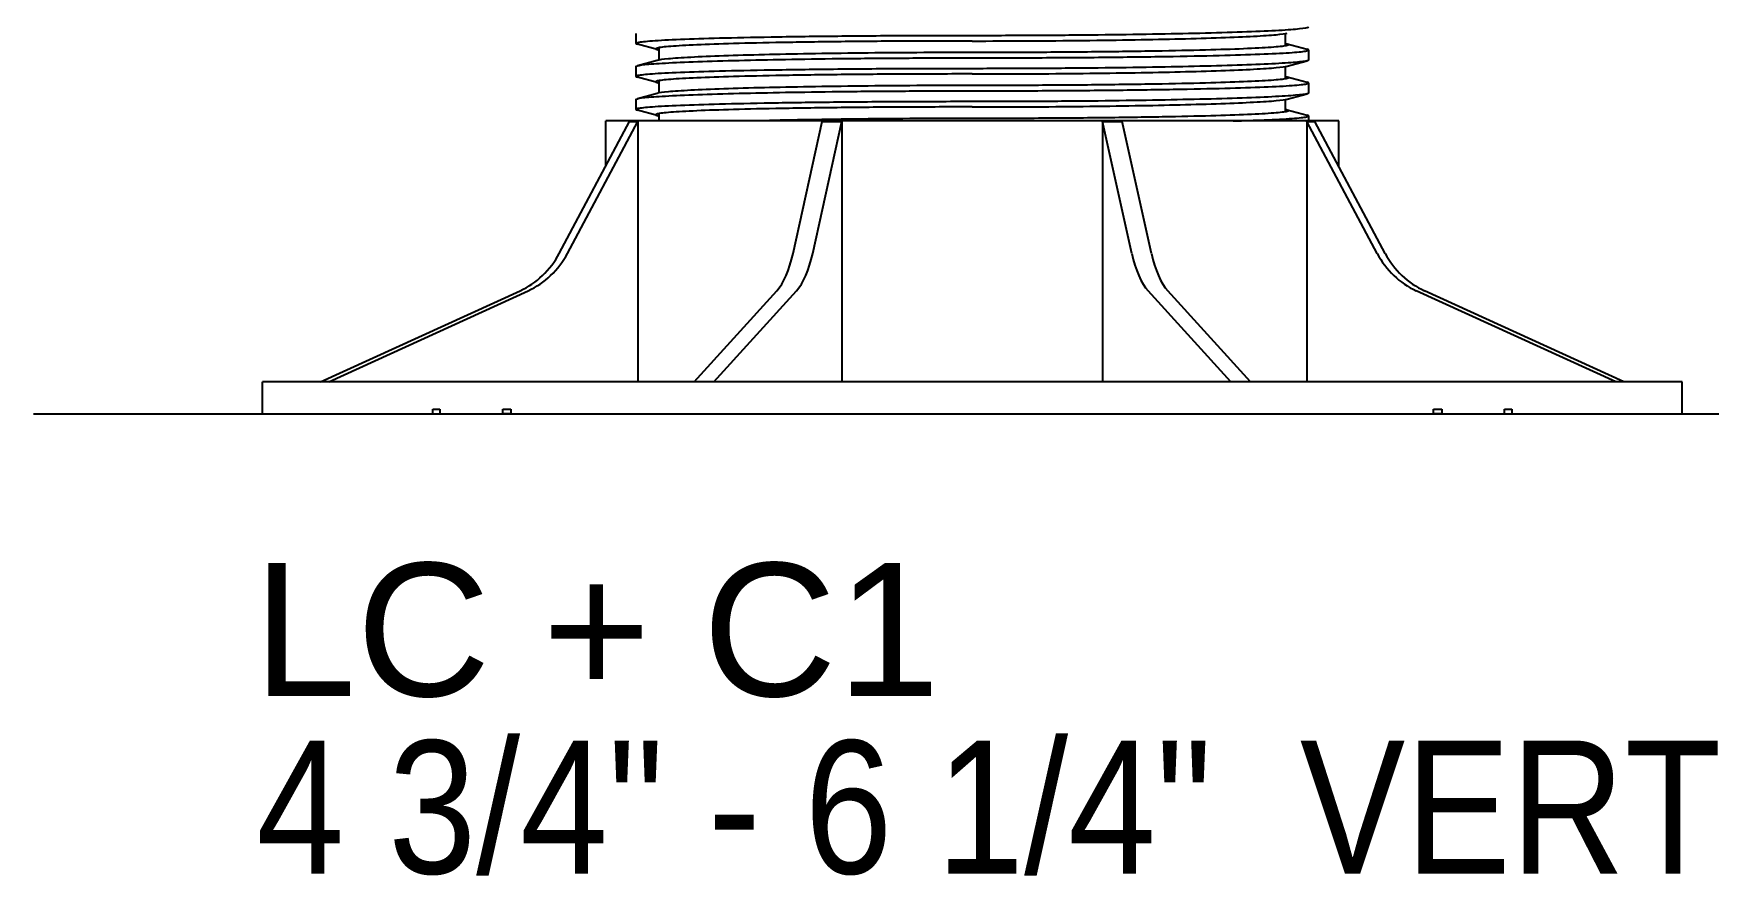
# Model space of a CAD drawing. Header units: inches. Extents: x -2661 to 42767, y -1222 to 9099.
# Drawn here: x 2261.76 to 2270.34, y 1497.56 to 1501.87 of the extents above; entities that cross this region are included whole.
import ezdxf

# ---------------------------------------------------------------- set-up
doc = ezdxf.new("R2010")
doc.units = ezdxf.units.IN
doc.header["$LTSCALE"] = 12
doc.header["$MEASUREMENT"] = 0
doc.layers.get('0').update_dxf_attribs({"linetype": 'CONTINUOUS'})
doc.layers.add('DESIGNER COMMENTS', color=221, linetype='CONTINUOUS', plot=False)
doc.layers.add('NON-PLOT', color=253, linetype='CONTINUOUS', plot=False)
doc.layers.add('S-ARCH', color=1, linetype='CONTINUOUS')
doc.styles.add('Arial', font='arial.ttf', dxfattribs={"width": 0.85})

# ---------------------------------------------------------------- blocks, each defined once
blk = doc.blocks.new('LCC1 LOWER FOOT')
at = {"color": 252, "extrusion": (-3.01899e-48, 1, 2.22045e-16)}
for p, q in [((24049.607, -128927.1432), (24049.607, -128927.1948)), ((24049.716, -128927.226), (24049.6143, -128927.1987)), ((24049.7253, -128927.279), (24049.7253, -128927.2159)), ((24052.9343, -128927.2066), (24052.9343, -128927.1435)), ((24052.9435, -128927.1965), (24053.0453, -128927.2238)), ((24049.716, -128927.281), (24049.6143, -128927.3082)), ((24052.9435, -128927.3104), (24053.0453, -128927.2831)), ((24053.0525, -128927.2277), (24053.0525, -128927.2793)), ((24049.607, -128927.3121), (24049.607, -128927.3637)), ((24049.716, -128927.3949), (24049.6143, -128927.3676)), ((24049.7253, -128927.4479), (24049.7253, -128927.3848)), ((24052.9343, -128927.3755), (24052.9343, -128927.3124)), ((24052.9435, -128927.3654), (24053.0453, -128927.3927)), ((24049.716, -128927.4499), (24049.6143, -128927.4771)), ((24052.9435, -128927.4793), (24053.0453, -128927.452)), ((24053.0525, -128927.3966), (24053.0525, -128927.4482)), ((24049.607, -128927.481), (24049.607, -128927.5326)), ((24049.716, -128927.5638), (24049.6143, -128927.5365)), ((24049.7253, -128927.5913), (24049.7253, -128927.5537)), ((24052.9343, -128927.5444), (24052.9343, -128927.4813)), ((24052.9435, -128927.5343), (24053.0453, -128927.5616)), ((24053.0525, -128927.5655), (24053.0525, -128927.5913))]:
    blk.add_line(p, q, dxfattribs=at)
at = {"color": 252}
for points, knots in [([(24053.0524, -128927.1104), (24053.0524, -128927.1117), (24053.05, -128927.113), (24053.0357, -128927.1168), (24053.0163, -128927.1195), (24052.9561, -128927.1247), (24052.9154, -128927.1274), (24052.8146, -128927.1324), (24052.7545, -128927.1348), (24052.6197, -128927.1393), (24052.5449, -128927.1413), (24052.3922, -128927.1449), (24052.3095, -128927.1465), (24052.1313, -128927.1493), (24052.0359, -128927.1506), (24051.8383, -128927.1526), (24051.736, -128927.1533), (24051.5311, -128927.1543), (24051.4286, -128927.1545), (24051.3298, -128927.1545)], [3.078397, 3.078397, 3.078397, 3.078397, 3.262771, 3.262771, 3.633383, 3.633383, 4.003994, 4.003994, 4.374606, 4.374606, 4.745218, 4.745218, 5.096472, 5.096472, 5.447726, 5.447726, 5.79898, 5.79898, 6.150234, 6.150234, 6.150234, 6.150234]), ([(24051.3298, -128927.1545), (24051.2122, -128927.1545), (24051.091, -128927.1548), (24050.8511, -128927.156), (24050.7324, -128927.1568), (24050.5063, -128927.1592), (24050.3988, -128927.1606), (24050.2021, -128927.1639), (24050.113, -128927.1658), (24049.9615, -128927.1698), (24049.8934, -128927.172), (24049.7768, -128927.1768), (24049.7283, -128927.1793), (24049.6548, -128927.1847), (24049.6299, -128927.1875), (24049.6045, -128927.1931), (24049.604, -128927.196), (24049.6143, -128927.1987)], [-6.150234, -6.150234, -6.150234, -6.150234, -5.732679, -5.732679, -5.315124, -5.315124, -4.897569, -4.897569, -4.480014, -4.480014, -4.081876, -4.081876, -3.683738, -3.683738, -3.2856, -3.2856, -2.887462, -2.887462, -2.887462, -2.887462]), ([(24051.3298, -128927.1817), (24051.2186, -128927.1817), (24051.104, -128927.182), (24050.8771, -128927.1831), (24050.7649, -128927.184), (24050.5514, -128927.1863), (24050.4499, -128927.1878), (24050.2643, -128927.1911), (24050.1803, -128927.193), (24050.0378, -128927.197), (24049.974, -128927.1992), (24049.8649, -128927.204), (24049.8196, -128927.2066), (24049.7514, -128927.2119), (24049.7284, -128927.2147), (24049.7056, -128927.2204), (24049.7058, -128927.2232), (24049.7185, -128927.2266), (24049.7216, -128927.2273), (24049.7253, -128927.228)], [5.788784, 5.788784, 5.788784, 5.788784, 6.183754, 6.183754, 6.578723, 6.578723, 6.973692, 6.973692, 7.368662, 7.368662, 7.744214, 7.744214, 8.119766, 8.119766, 8.495318, 8.495318, 8.87087, 8.87087, 8.960597, 8.960597, 8.960597, 8.960597]), ([(24051.3298, -128927.1817), (24051.4223, -128927.1817), (24051.5182, -128927.1815), (24051.71, -128927.1805), (24051.8058, -128927.1797), (24051.9909, -128927.1777), (24052.0803, -128927.1765), (24052.2473, -128927.1737), (24052.3249, -128927.1721), (24052.4685, -128927.1686), (24052.5391, -128927.1665), (24052.6665, -128927.162), (24052.7233, -128927.1596), (24052.8188, -128927.1546), (24052.8576, -128927.152), (24052.9151, -128927.1467), (24052.9339, -128927.1441), (24052.9435, -128927.1415)], [5.788784, 5.788784, 5.788784, 5.788784, 6.117444, 6.117444, 6.446105, 6.446105, 6.774765, 6.774765, 7.103425, 7.103425, 7.451439, 7.451439, 7.799454, 7.799454, 8.147468, 8.147468, 8.495482, 8.495482, 8.495482, 8.495482]), ([(24052.9342, -128927.1945), (24052.9379, -128927.1952), (24052.941, -128927.1959), (24052.9537, -128927.1993), (24052.9539, -128927.2021), (24052.9311, -128927.2078), (24052.9081, -128927.2106), (24052.8399, -128927.2159), (24052.7946, -128927.2185), (24052.6855, -128927.2233), (24052.6217, -128927.2255), (24052.4792, -128927.2295), (24052.3952, -128927.2314), (24052.2096, -128927.2347), (24052.1081, -128927.2362), (24051.8946, -128927.2385), (24051.7824, -128927.2394), (24051.5556, -128927.2405), (24051.4409, -128927.2408), (24051.3298, -128927.2408)], [2.616972, 2.616972, 2.616972, 2.616972, 2.706698, 2.706698, 3.08225, 3.08225, 3.457802, 3.457802, 3.833354, 3.833354, 4.208906, 4.208906, 4.603876, 4.603876, 4.998845, 4.998845, 5.393815, 5.393815, 5.788784, 5.788784, 5.788784, 5.788784]), ([(24049.6071, -128927.3121), (24049.6071, -128927.3108), (24049.6095, -128927.3095), (24049.6238, -128927.3057), (24049.6433, -128927.303), (24049.7034, -128927.2978), (24049.7441, -128927.2951), (24049.8449, -128927.2901), (24049.905, -128927.2877), (24050.0399, -128927.2832), (24050.1146, -128927.2812), (24050.2673, -128927.2776), (24050.35, -128927.276), (24050.5282, -128927.2732), (24050.6236, -128927.2719), (24050.8212, -128927.2699), (24050.9235, -128927.2692), (24051.1284, -128927.2682), (24051.2309, -128927.268), (24051.3298, -128927.268)], [3.078397, 3.078397, 3.078397, 3.078397, 3.262771, 3.262771, 3.633383, 3.633383, 4.003994, 4.003994, 4.374606, 4.374606, 4.745218, 4.745218, 5.096472, 5.096472, 5.447726, 5.447726, 5.79898, 5.79898, 6.150234, 6.150234, 6.150234, 6.150234]), ([(24051.3298, -128927.2408), (24051.2372, -128927.2408), (24051.1413, -128927.241), (24050.9495, -128927.242), (24050.8537, -128927.2428), (24050.6686, -128927.2448), (24050.5792, -128927.246), (24050.4122, -128927.2488), (24050.3346, -128927.2504), (24050.191, -128927.2539), (24050.1204, -128927.256), (24049.993, -128927.2605), (24049.9362, -128927.2629), (24049.8407, -128927.2679), (24049.802, -128927.2705), (24049.7444, -128927.2758), (24049.7256, -128927.2784), (24049.716, -128927.281)], [-5.788784, -5.788784, -5.788784, -5.788784, -5.460124, -5.460124, -5.131464, -5.131464, -4.802803, -4.802803, -4.474143, -4.474143, -4.126129, -4.126129, -3.778115, -3.778115, -3.4301, -3.4301, -3.082086, -3.082086, -3.082086, -3.082086]), ([(24051.3298, -128927.268), (24051.4473, -128927.268), (24051.5685, -128927.2677), (24051.8084, -128927.2665), (24051.9271, -128927.2657), (24052.1532, -128927.2633), (24052.2607, -128927.2619), (24052.4574, -128927.2586), (24052.5465, -128927.2567), (24052.698, -128927.2527), (24052.7661, -128927.2505), (24052.8827, -128927.2457), (24052.9312, -128927.2432), (24053.0047, -128927.2378), (24053.0296, -128927.235), (24053.055, -128927.2294), (24053.0555, -128927.2265), (24053.0453, -128927.2238)], [-6.150234, -6.150234, -6.150234, -6.150234, -5.732679, -5.732679, -5.315124, -5.315124, -4.897569, -4.897569, -4.480014, -4.480014, -4.081876, -4.081876, -3.683738, -3.683738, -3.2856, -3.2856, -2.887462, -2.887462, -2.887462, -2.887462]), ([(24053.0524, -128927.2793), (24053.0524, -128927.2806), (24053.05, -128927.2819), (24053.0357, -128927.2857), (24053.0163, -128927.2883), (24052.9561, -128927.2936), (24052.9154, -128927.2962), (24052.8146, -128927.3013), (24052.7545, -128927.3037), (24052.6197, -128927.3082), (24052.5449, -128927.3102), (24052.3922, -128927.3137), (24052.3095, -128927.3154), (24052.1313, -128927.3182), (24052.0359, -128927.3195), (24051.8383, -128927.3215), (24051.736, -128927.3222), (24051.5311, -128927.3232), (24051.4286, -128927.3234), (24051.3298, -128927.3234)], [3.078397, 3.078397, 3.078397, 3.078397, 3.262771, 3.262771, 3.633383, 3.633383, 4.003994, 4.003994, 4.374606, 4.374606, 4.745218, 4.745218, 5.096472, 5.096472, 5.447726, 5.447726, 5.79898, 5.79898, 6.150234, 6.150234, 6.150234, 6.150234]), ([(24051.3298, -128927.3234), (24051.2122, -128927.3234), (24051.091, -128927.3237), (24050.8511, -128927.3249), (24050.7324, -128927.3257), (24050.5063, -128927.328), (24050.3988, -128927.3295), (24050.2021, -128927.3328), (24050.113, -128927.3347), (24049.9615, -128927.3387), (24049.8934, -128927.3409), (24049.7768, -128927.3456), (24049.7283, -128927.3482), (24049.6548, -128927.3536), (24049.6299, -128927.3564), (24049.6045, -128927.362), (24049.604, -128927.3648), (24049.6143, -128927.3676)], [-6.150234, -6.150234, -6.150234, -6.150234, -5.732679, -5.732679, -5.315124, -5.315124, -4.897569, -4.897569, -4.480014, -4.480014, -4.081876, -4.081876, -3.683738, -3.683738, -3.2856, -3.2856, -2.887462, -2.887462, -2.887462, -2.887462]), ([(24051.3298, -128927.3506), (24051.2186, -128927.3506), (24051.104, -128927.3509), (24050.8771, -128927.352), (24050.7649, -128927.3529), (24050.5514, -128927.3552), (24050.4499, -128927.3567), (24050.2643, -128927.36), (24050.1803, -128927.3619), (24050.0378, -128927.3659), (24049.974, -128927.3681), (24049.8649, -128927.3729), (24049.8196, -128927.3755), (24049.7514, -128927.3808), (24049.7284, -128927.3836), (24049.7056, -128927.3893), (24049.7058, -128927.3921), (24049.7185, -128927.3955), (24049.7216, -128927.3962), (24049.7253, -128927.3969)], [5.788784, 5.788784, 5.788784, 5.788784, 6.183754, 6.183754, 6.578723, 6.578723, 6.973692, 6.973692, 7.368662, 7.368662, 7.744214, 7.744214, 8.119766, 8.119766, 8.495318, 8.495318, 8.87087, 8.87087, 8.960597, 8.960597, 8.960597, 8.960597]), ([(24051.3298, -128927.3506), (24051.4223, -128927.3506), (24051.5182, -128927.3504), (24051.71, -128927.3494), (24051.8058, -128927.3486), (24051.9909, -128927.3466), (24052.0803, -128927.3454), (24052.2473, -128927.3426), (24052.3249, -128927.341), (24052.4685, -128927.3374), (24052.5391, -128927.3354), (24052.6665, -128927.3309), (24052.7233, -128927.3285), (24052.8188, -128927.3235), (24052.8576, -128927.3209), (24052.9151, -128927.3156), (24052.9339, -128927.313), (24052.9435, -128927.3104)], [5.788784, 5.788784, 5.788784, 5.788784, 6.117444, 6.117444, 6.446105, 6.446105, 6.774765, 6.774765, 7.103425, 7.103425, 7.451439, 7.451439, 7.799454, 7.799454, 8.147468, 8.147468, 8.495482, 8.495482, 8.495482, 8.495482]), ([(24052.9342, -128927.3634), (24052.9379, -128927.3641), (24052.941, -128927.3648), (24052.9537, -128927.3682), (24052.9539, -128927.371), (24052.9311, -128927.3767), (24052.9081, -128927.3795), (24052.8399, -128927.3848), (24052.7946, -128927.3874), (24052.6855, -128927.3922), (24052.6217, -128927.3944), (24052.4792, -128927.3984), (24052.3952, -128927.4003), (24052.2096, -128927.4036), (24052.1081, -128927.4051), (24051.8946, -128927.4074), (24051.7824, -128927.4083), (24051.5556, -128927.4094), (24051.4409, -128927.4097), (24051.3298, -128927.4097)], [2.616972, 2.616972, 2.616972, 2.616972, 2.706698, 2.706698, 3.08225, 3.08225, 3.457802, 3.457802, 3.833354, 3.833354, 4.208906, 4.208906, 4.603876, 4.603876, 4.998845, 4.998845, 5.393815, 5.393815, 5.788784, 5.788784, 5.788784, 5.788784]), ([(24049.6071, -128927.481), (24049.6071, -128927.4797), (24049.6095, -128927.4784), (24049.6238, -128927.4746), (24049.6433, -128927.4719), (24049.7034, -128927.4667), (24049.7441, -128927.464), (24049.8449, -128927.459), (24049.905, -128927.4566), (24050.0399, -128927.4521), (24050.1146, -128927.4501), (24050.2673, -128927.4465), (24050.35, -128927.4449), (24050.5282, -128927.4421), (24050.6236, -128927.4408), (24050.8212, -128927.4388), (24050.9235, -128927.4381), (24051.1284, -128927.4371), (24051.2309, -128927.4369), (24051.3298, -128927.4369)], [3.078397, 3.078397, 3.078397, 3.078397, 3.262771, 3.262771, 3.633383, 3.633383, 4.003994, 4.003994, 4.374606, 4.374606, 4.745218, 4.745218, 5.096472, 5.096472, 5.447726, 5.447726, 5.79898, 5.79898, 6.150234, 6.150234, 6.150234, 6.150234]), ([(24051.3298, -128927.4097), (24051.2372, -128927.4097), (24051.1413, -128927.4099), (24050.9495, -128927.4109), (24050.8537, -128927.4117), (24050.6686, -128927.4137), (24050.5792, -128927.4149), (24050.4122, -128927.4177), (24050.3346, -128927.4193), (24050.191, -128927.4228), (24050.1204, -128927.4249), (24049.993, -128927.4293), (24049.9362, -128927.4318), (24049.8407, -128927.4368), (24049.802, -128927.4394), (24049.7444, -128927.4447), (24049.7256, -128927.4473), (24049.716, -128927.4499)], [-5.788784, -5.788784, -5.788784, -5.788784, -5.460124, -5.460124, -5.131464, -5.131464, -4.802803, -4.802803, -4.474143, -4.474143, -4.126129, -4.126129, -3.778115, -3.778115, -3.4301, -3.4301, -3.082086, -3.082086, -3.082086, -3.082086]), ([(24051.3298, -128927.4369), (24051.4473, -128927.4369), (24051.5685, -128927.4366), (24051.8084, -128927.4354), (24051.9271, -128927.4346), (24052.1532, -128927.4322), (24052.2607, -128927.4308), (24052.4574, -128927.4275), (24052.5465, -128927.4256), (24052.698, -128927.4216), (24052.7661, -128927.4194), (24052.8827, -128927.4146), (24052.9312, -128927.4121), (24053.0047, -128927.4067), (24053.0296, -128927.4039), (24053.055, -128927.3983), (24053.0555, -128927.3954), (24053.0453, -128927.3927)], [-6.150234, -6.150234, -6.150234, -6.150234, -5.732679, -5.732679, -5.315124, -5.315124, -4.897569, -4.897569, -4.480014, -4.480014, -4.081876, -4.081876, -3.683738, -3.683738, -3.2856, -3.2856, -2.887462, -2.887462, -2.887462, -2.887462]), ([(24053.0524, -128927.4482), (24053.0524, -128927.4495), (24053.05, -128927.4508), (24053.0357, -128927.4546), (24053.0163, -128927.4572), (24052.9561, -128927.4625), (24052.9154, -128927.4651), (24052.8146, -128927.4702), (24052.7545, -128927.4726), (24052.6197, -128927.4771), (24052.5449, -128927.4791), (24052.3922, -128927.4826), (24052.3095, -128927.4843), (24052.1313, -128927.4871), (24052.0359, -128927.4884), (24051.8383, -128927.4904), (24051.736, -128927.4911), (24051.5311, -128927.4921), (24051.4286, -128927.4923), (24051.3298, -128927.4923)], [3.078397, 3.078397, 3.078397, 3.078397, 3.262771, 3.262771, 3.633383, 3.633383, 4.003994, 4.003994, 4.374606, 4.374606, 4.745218, 4.745218, 5.096472, 5.096472, 5.447726, 5.447726, 5.79898, 5.79898, 6.150234, 6.150234, 6.150234, 6.150234]), ([(24051.3298, -128927.4923), (24051.2122, -128927.4923), (24051.091, -128927.4926), (24050.8511, -128927.4938), (24050.7324, -128927.4946), (24050.5063, -128927.4969), (24050.3988, -128927.4984), (24050.2021, -128927.5017), (24050.113, -128927.5036), (24049.9615, -128927.5076), (24049.8934, -128927.5098), (24049.7768, -128927.5145), (24049.7283, -128927.5171), (24049.6548, -128927.5225), (24049.6299, -128927.5253), (24049.6045, -128927.5309), (24049.604, -128927.5337), (24049.6143, -128927.5365)], [-6.150234, -6.150234, -6.150234, -6.150234, -5.732679, -5.732679, -5.315124, -5.315124, -4.897569, -4.897569, -4.480014, -4.480014, -4.081876, -4.081876, -3.683738, -3.683738, -3.2856, -3.2856, -2.887462, -2.887462, -2.887462, -2.887462]), ([(24051.3298, -128927.5195), (24051.2186, -128927.5195), (24051.104, -128927.5198), (24050.8771, -128927.5209), (24050.7649, -128927.5218), (24050.5514, -128927.5241), (24050.4499, -128927.5256), (24050.2643, -128927.5289), (24050.1803, -128927.5308), (24050.0378, -128927.5348), (24049.974, -128927.537), (24049.8649, -128927.5418), (24049.8196, -128927.5443), (24049.7514, -128927.5497), (24049.7284, -128927.5525), (24049.7056, -128927.5582), (24049.7058, -128927.561), (24049.7185, -128927.5644), (24049.7216, -128927.5651), (24049.7253, -128927.5658)], [5.788784, 5.788784, 5.788784, 5.788784, 6.183754, 6.183754, 6.578723, 6.578723, 6.973692, 6.973692, 7.368662, 7.368662, 7.744214, 7.744214, 8.119766, 8.119766, 8.495318, 8.495318, 8.87087, 8.87087, 8.960597, 8.960597, 8.960597, 8.960597]), ([(24051.3298, -128927.5195), (24051.4223, -128927.5195), (24051.5182, -128927.5192), (24051.71, -128927.5183), (24051.8058, -128927.5175), (24051.9909, -128927.5155), (24052.0803, -128927.5143), (24052.2473, -128927.5115), (24052.3249, -128927.5098), (24052.4685, -128927.5063), (24052.5391, -128927.5043), (24052.6665, -128927.4998), (24052.7233, -128927.4974), (24052.8188, -128927.4924), (24052.8576, -128927.4898), (24052.9151, -128927.4845), (24052.9339, -128927.4819), (24052.9435, -128927.4793)], [5.788784, 5.788784, 5.788784, 5.788784, 6.117444, 6.117444, 6.446105, 6.446105, 6.774765, 6.774765, 7.103425, 7.103425, 7.451439, 7.451439, 7.799454, 7.799454, 8.147468, 8.147468, 8.495482, 8.495482, 8.495482, 8.495482]), ([(24052.9342, -128927.5323), (24052.9379, -128927.533), (24052.941, -128927.5337), (24052.9537, -128927.5371), (24052.9539, -128927.5399), (24052.9311, -128927.5456), (24052.9081, -128927.5484), (24052.8399, -128927.5537), (24052.7946, -128927.5563), (24052.6855, -128927.5611), (24052.6217, -128927.5633), (24052.4792, -128927.5672), (24052.3952, -128927.5692), (24052.2096, -128927.5725), (24052.1081, -128927.574), (24051.8946, -128927.5763), (24051.7824, -128927.5772), (24051.5556, -128927.5783), (24051.4409, -128927.5786), (24051.3298, -128927.5786)], [2.616972, 2.616972, 2.616972, 2.616972, 2.706698, 2.706698, 3.08225, 3.08225, 3.457802, 3.457802, 3.833354, 3.833354, 4.208906, 4.208906, 4.603876, 4.603876, 4.998845, 4.998845, 5.393815, 5.393815, 5.788784, 5.788784, 5.788784, 5.788784]), ([(24052.6663, -128927.5913), (24052.724, -128927.5896), (24052.7773, -128927.5878), (24052.8827, -128927.5835), (24052.9312, -128927.581), (24053.0047, -128927.5756), (24053.0296, -128927.5728), (24053.055, -128927.5672), (24053.0555, -128927.5643), (24053.0453, -128927.5616)], [-4.402991, -4.402991, -4.402991, -4.402991, -4.081876, -4.081876, -3.683738, -3.683738, -3.2856, -3.2856, -2.887462, -2.887462, -2.887462, -2.887462]), ([(24051.3298, -128927.5786), (24051.2372, -128927.5786), (24051.1413, -128927.5788), (24050.9495, -128927.5798), (24050.8537, -128927.5806), (24050.6686, -128927.5825), (24050.5792, -128927.5838), (24050.4122, -128927.5866), (24050.3346, -128927.5882), (24050.2473, -128927.5904), (24050.2298, -128927.5908), (24050.2127, -128927.5913)], [-5.788784, -5.788784, -5.788784, -5.788784, -5.460124, -5.460124, -5.131464, -5.131464, -4.802803, -4.802803, -4.474143, -4.474143, -4.391243, -4.391243, -4.391243, -4.391243])]:
    blk.add_open_spline(points, degree=3, knots=knots, dxfattribs=at)
at = {"layer": 'S-ARCH', "extrusion": (1.90685e-32, 1, 2.22045e-16)}
for p, q in [((24049.2141, -128928.2697), (24049.5745, -128927.5941)), ((24049.2559, -128928.2697), (24049.6163, -128927.5941)), ((24053.207, -128927.5913), (24049.4525, -128927.5913)), ((24049.4525, -128927.8228), (24049.4525, -128927.5913)), ((24049.5745, -128927.5941), (24049.5954, -128927.5941)), ((24049.5954, -128927.5941), (24049.6163, -128927.5941)), ((24049.6163, -128927.5941), (24049.6163, -128928.9276)), ((24050.4117, -128928.2697), (24050.561, -128927.5941)), ((24050.5125, -128928.2697), (24050.6617, -128927.5941)), ((24050.561, -128927.5941), (24050.6114, -128927.5941)), ((24050.6114, -128927.5941), (24050.6617, -128927.5941)), ((24050.6617, -128927.5941), (24050.6617, -128928.9276)), ((24052.147, -128928.2697), (24051.9978, -128927.5941)), ((24051.9978, -128927.5941), (24052.0482, -128927.5941)), ((24051.9978, -128927.5941), (24051.9978, -128928.9276)), ((24052.0482, -128927.5941), (24052.0985, -128927.5941)), ((24052.2478, -128928.2697), (24052.0985, -128927.5941)), ((24053.4036, -128928.2697), (24053.0433, -128927.5941)), ((24053.0433, -128927.5941), (24053.0641, -128927.5941)), ((24053.0433, -128927.5941), (24053.0433, -128928.9276)), ((24053.0641, -128927.5941), (24053.085, -128927.5941)), ((24053.4454, -128928.2697), (24053.085, -128927.5941)), ((24053.207, -128927.8228), (24053.207, -128927.5913)), ((24047.9913, -128928.9276), (24049.0136, -128928.4612)), ((24048.0331, -128928.9276), (24049.0553, -128928.4612)), ((24049.9052, -128928.9276), (24050.3286, -128928.4612)), ((24050.006, -128928.9276), (24050.4294, -128928.4612)), ((24052.6535, -128928.9276), (24052.2301, -128928.4612)), ((24052.7543, -128928.9276), (24052.3309, -128928.4612)), ((24054.6264, -128928.9276), (24053.6042, -128928.4612)), ((24054.6682, -128928.9276), (24053.6459, -128928.4612)), ((24054.9661, -128928.9276), (24047.6934, -128928.9276)), ((24047.6934, -128929.0913), (24047.6934, -128928.9276)), ((24054.9661, -128929.0913), (24054.9661, -128928.9276)), ((24047.6934, -128929.0913), (24048.5661, -128929.0913)), ((24048.5661, -128929.0685), (24048.6025, -128929.0685)), ((24048.5661, -128929.0913), (24048.5661, -128929.0685)), ((24048.6025, -128929.0685), (24048.6025, -128929.0913)), ((24048.6025, -128929.0913), (24048.9245, -128929.0913)), ((24048.9245, -128929.0685), (24048.9664, -128929.0685)), ((24048.9245, -128929.0913), (24048.9245, -128929.0685)), ((24048.9664, -128929.0913), (24048.9245, -128929.0913)), ((24048.9664, -128929.0685), (24048.9664, -128929.0913)), ((24048.9664, -128929.0913), (24053.6931, -128929.0913)), ((24053.6931, -128929.0685), (24053.735, -128929.0685)), ((24053.6931, -128929.0913), (24053.6931, -128929.0685)), ((24053.735, -128929.0913), (24053.6931, -128929.0913)), ((24053.735, -128929.0685), (24053.735, -128929.0913)), ((24053.735, -128929.0913), (24054.057, -128929.0913)), ((24054.057, -128929.0685), (24054.0934, -128929.0685)), ((24054.057, -128929.0913), (24054.057, -128929.0685)), ((24054.0934, -128929.0685), (24054.0934, -128929.0913)), ((24054.0934, -128929.0913), (24054.9661, -128929.0913))]:
    blk.add_line(p, q, dxfattribs=at)
at = {"layer": 'S-ARCH'}
for centre, ratio, start_param, end_param in [((24048.8505, -128928.0424), 0.92388, 0.398899, 1.047198), ((24048.8922, -128928.0424), 0.92388, 0.398899, 1.047198), ((24050.261, -128928.0424), 0.382683, 0.398899, 1.047198), ((24050.3618, -128928.0424), 0.382683, 0.398899, 1.047198), ((24052.2977, -128928.0424), 0.382683, 5.235988, 5.884287), ((24052.3985, -128928.0424), 0.382683, 5.235988, 5.884287), ((24053.7673, -128928.0424), 0.92388, 5.235988, 5.884287), ((24053.809, -128928.0424), 0.92388, 5.235988, 5.884287)]:
    blk.add_ellipse(centre, major_axis=(0, -0.4545), ratio=ratio, start_param=start_param, end_param=end_param, dxfattribs=at)

msp = doc.modelspace()

# ---------------------------------------------------------------- linework, layer by layer
at = {"layer": 'NON-PLOT'}
msp.add_lwpolyline([(2261.75578, 1499.92368), (2271.37361, 1499.92368)], dxfattribs=at)

# ---------------------------------------------------------------- block references
at = {"layer": 'S-ARCH'}
msp.add_blockref('LCC1 LOWER FOOT', (-21784.76506, 130429.01494), dxfattribs=at)

# ---------------------------------------------------------------- texts
at = {"layer": 'DESIGNER COMMENTS', "style": 'Arial'}
msp.add_text('LC + C1', height=0.681818, dxfattribs=at).set_placement((2262.87983, 1498.4771))
at = {"layer": 'DESIGNER COMMENTS', "insert": (2262.89815, 1498.24982), "char_height": 0.6818182, "width": 12.1049148, "attachment_point": 1, "style": 'Arial'}
msp.add_mtext('4 3/4" - 6 1/4"  VERTICAL RANGE', dxfattribs=at)

doc.saveas('drawing.dxf')
